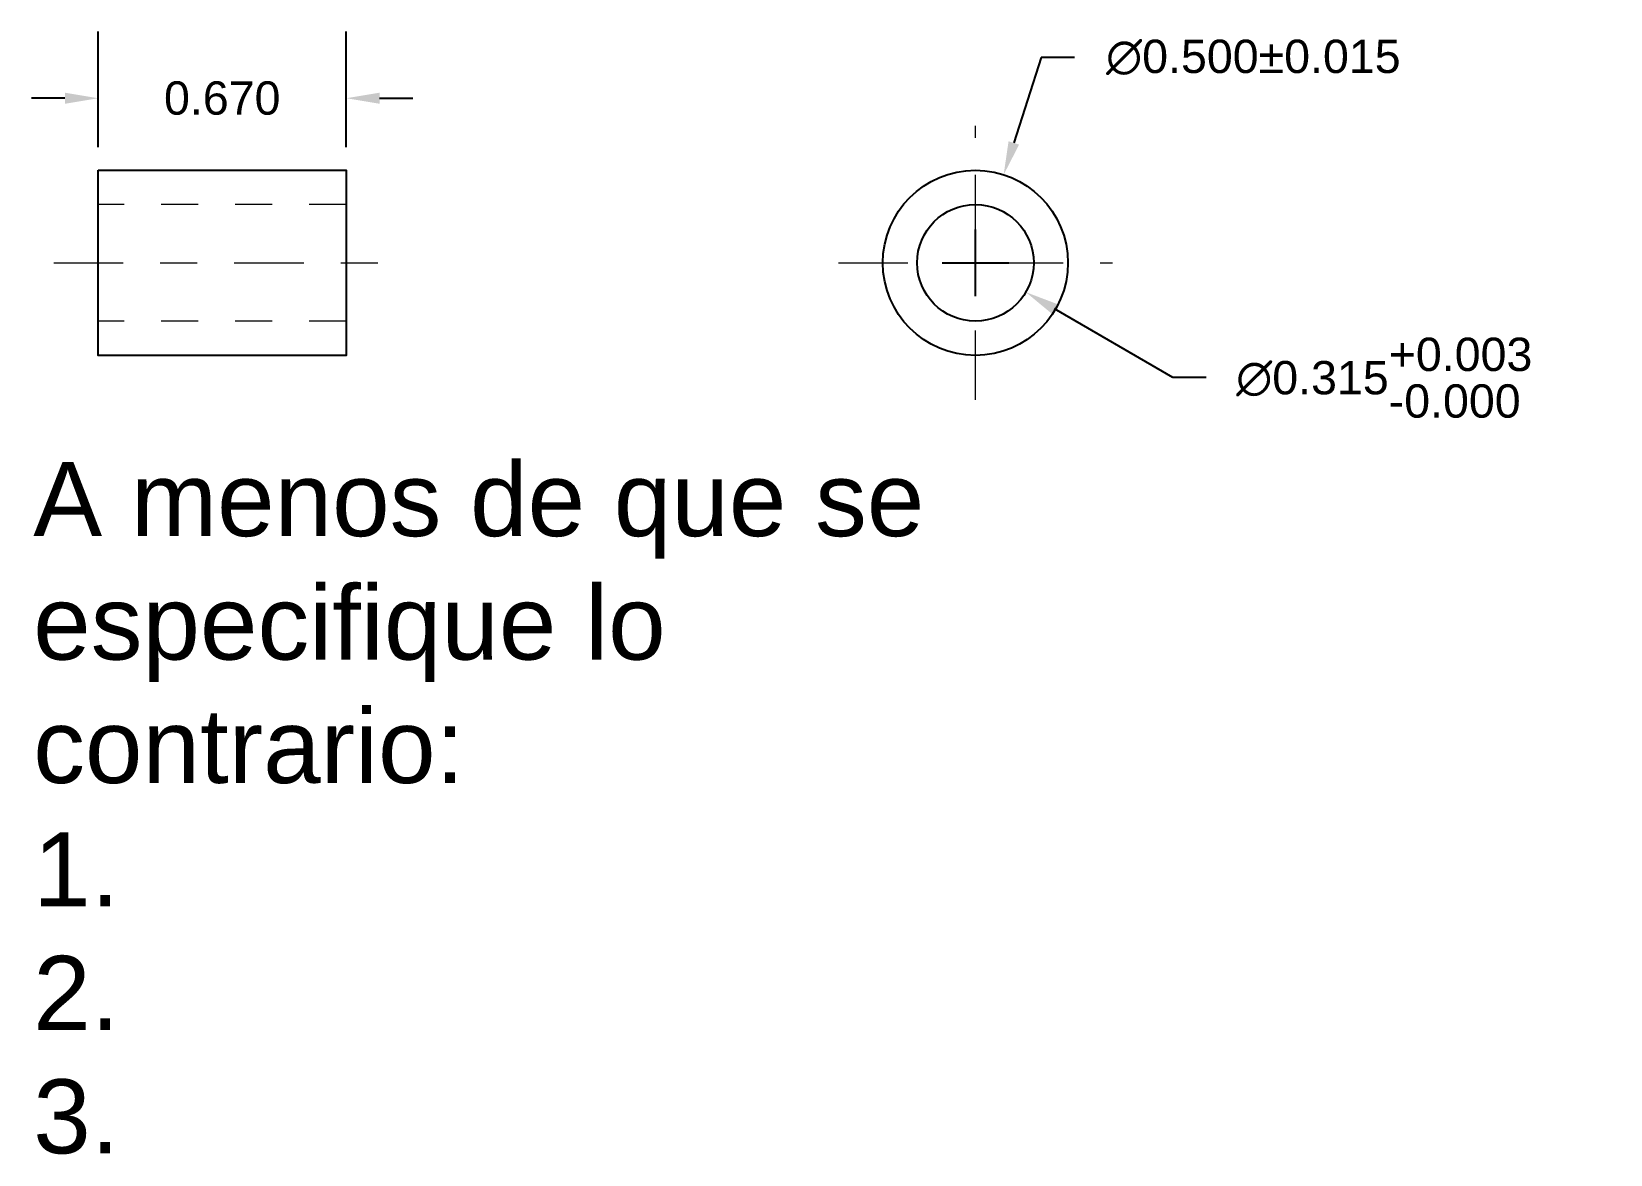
# Model space of a CAD drawing. Header units: inches. Extents: x 22.54 to 26.81, y 19.09 to 22.12.
import ezdxf

# ---------------------------------------------------------------- set-up
doc = ezdxf.new("R2010")
doc.units = ezdxf.units.IN
doc.header["$MEASUREMENT"] = 0
for name, pattern in [('CENTER2', [1.125, 0.75, -0.125, 0.125, -0.125]), ('CENTRO', [2, 1.25, -0.25, 0.25, -0.25]), ('TRAZOS', [0.75, 0.5, -0.25])]:
    doc.linetypes.add(name, pattern=pattern)
for name, color, linetype, lineweight in [('cotas', 4, 'Continuous', 30), ('ocultas', 171, 'TRAZOS', 20), ('referencias', 90, 'CENTRO', 20)]:
    doc.layers.add(name, color=color, linetype=linetype, lineweight=lineweight)
doc.layers.add('notas', color=40, linetype='Continuous')
doc.styles.get("Standard").update_dxf_attribs({"font": 'arial.ttf'})
doc.dimstyles.get("Standard").update_dxf_attribs({"dimtxt": 0.18, "dimasz": 0.18, "dimexe": 0.18, "dimexo": 0.0625, "dimgap": 0.09, "dimtad": 0, "dimtih": 1, "dimtoh": 1, "dimdec": 4, "dimzin": 0, "dimdsep": 46, "dimtxsty": 'Standard', "dimcen": 0.09, "dimadec": 0, "dimazin": 0, "dimtfac": 1, "dimtdec": 4, "dimtofl": 0, "dimtmove": 0, "dimatfit": 3, "dimfxl": 1, "dimtolj": 1, "dimtzin": 0, "dimarcsym": 0})

# ---------------------------------------------------------------- blocks, each defined once
blk = doc.blocks.new('*D8')
at = {"layer": 'cotas', "color": 0, "lineweight": -2, "transparency": 16777216}
for p, q in [((22.7217, 21.8108), (22.7217, 22.1228)), ((23.3917, 21.8108), (23.3917, 22.1228)), ((22.6317, 21.9428), (22.5417, 21.9428)), ((23.4817, 21.9428), (23.5717, 21.9428))]:
    blk.add_line(p, q, dxfattribs=at)
at = {"layer": 'cotas', "color": 0, "transparency": 16777216}
for points in [[(22.6317, 21.9578), (22.6317, 21.9278), (22.7217, 21.9428)], [(23.4817, 21.9578), (23.4817, 21.9278), (23.3917, 21.9428)]]:
    blk.add_solid(points, dxfattribs=at)
at = {"layer": 'Defpoints', "color": 0, "transparency": 16777216}
for p in [(23.3917, 21.9428), (22.7217, 21.7483), (23.3917, 21.7483)]:
    blk.add_point(p, dxfattribs=at)
at = {"layer": 'cotas', "color": 0, "transparency": 16777216, "insert": (23.0567, 21.9428), "char_height": 0.09, "attachment_point": 5}
blk.add_mtext('\\A1;0.670', dxfattribs=at)
blk = doc.blocks.new('*D9')
at = {"layer": 'cotas', "color": 0, "lineweight": -2, "transparency": 16777216}
for p, q in [((25.2692, 22.053), (25.1951, 21.8221)), ((25.3592, 22.053), (25.2692, 22.053)), ((25.0912, 21.4083), (25.0912, 21.5883)), ((25.0012, 21.4983), (25.1812, 21.4983))]:
    blk.add_line(p, q, dxfattribs=at)
at = {"layer": 'cotas', "color": 0, "transparency": 16777216}
blk.add_solid([(25.1808, 21.8267), (25.2093, 21.8175), (25.1676, 21.7364)], dxfattribs=at)
at = {"layer": 'Defpoints', "color": 0, "transparency": 16777216}
for p in [(25.1676, 21.7364), (25.0148, 21.2603)]:
    blk.add_point(p, dxfattribs=at)
at = {"layer": 'cotas', "color": 0, "transparency": 16777216, "insert": (25.8421, 22.053), "char_height": 0.09, "attachment_point": 5}
blk.add_mtext('\\A1;∅0.500±0.015', dxfattribs=at)
blk = doc.blocks.new('*D10')
at = {"layer": 'cotas', "color": 0, "lineweight": -2, "transparency": 16777216}
for p, q in [((25.0912, 21.4083), (25.0912, 21.5883)), ((25.0012, 21.4983), (25.1812, 21.4983)), ((25.6244, 21.1881), (25.3051, 21.3739)), ((25.7144, 21.1881), (25.6244, 21.1881))]:
    blk.add_line(p, q, dxfattribs=at)
at = {"layer": 'cotas', "color": 0, "transparency": 16777216}
blk.add_solid([(25.3126, 21.3868), (25.2975, 21.3609), (25.2273, 21.4191)], dxfattribs=at)
at = {"layer": 'Defpoints', "color": 0, "transparency": 16777216}
for p in [(24.955, 21.5776), (25.2273, 21.4191)]:
    blk.add_point(p, dxfattribs=at)
at = {"layer": 'cotas', "color": 0, "transparency": 16777216, "insert": (26.1957, 21.1881), "char_height": 0.09, "attachment_point": 5}
blk.add_mtext('\\A1;∅0.315\\S+0.003^ -0.000;', dxfattribs=at)
blk = doc.blocks.new('*U12')
at = {"layer": 'referencias', "color": 0, "linetype": 'CENTER2', "ltscale": 0.25, "transparency": 16777216}
blk.add_line((-0.455, 0), (0.455, 0), dxfattribs=at)
blk = doc.blocks.new('*U13')
at = {"layer": 'referencias', "color": 0, "linetype": 'CENTER2', "ltscale": 0.25, "transparency": 16777216}
for p, q in [((0, 0.05), (0, 0.37)), ((-0.37, 0), (-0.05, 0)), ((0.05, 0), (0.37, 0)), ((0, -0.37), (0, -0.05))]:
    blk.add_line(p, q, dxfattribs=at)
at = {"layer": 'referencias', "color": 0, "linetype": 'Continuous', "ltscale": 0.25, "transparency": 16777216}
for p, q in [((-0.025, 0), (0.025, 0)), ((0, -0.025), (0, 0.025))]:
    blk.add_line(p, q, dxfattribs=at)

msp = doc.modelspace()

# ---------------------------------------------------------------- linework, layer by layer
msp.add_lwpolyline([(22.7217, 21.7483), (23.3917, 21.7483), (23.3917, 21.2483), (22.7217, 21.2483)], close=True)
for radius in [0.25, 0.1575]:
    msp.add_circle((25.0912, 21.4983), radius)
at = {"layer": 'ocultas', "ltscale": 0.2}
for p, q in [((23.3917, 21.6558), (22.7217, 21.6558)), ((23.3917, 21.3408), (22.7217, 21.3408))]:
    msp.add_line(p, q, dxfattribs=at)

# ---------------------------------------------------------------- block references
at = {"layer": 'referencias', "linetype": 'CENTER2', "ltscale": 0.25}
for name, p in [('*U13', (25.0912, 21.4983)), ('*U12', (23.0567, 21.4983))]:
    msp.add_blockref(name, p, dxfattribs=at)

# ---------------------------------------------------------------- texts
at = {"layer": 'notas', "insert": (22.5461, 20.96), "char_height": 0.2, "attachment_point": 1}
msp.add_mtext_dynamic_manual_height_columns('A menos de que se especifique lo contrario:\\P1.\\P2.\\P3.', width=2.663643, gutter_width=1, heights=[0], dxfattribs=at)

# ---------------------------------------------------------------- dimensions: what is measured, and where the dimension line sits
at = {"layer": 'cotas'}
dim = msp.add_linear_dim(base=(23.3917, 21.9428), p1=(22.7217, 21.7483), p2=(23.3917, 21.7483), dimstyle='Standard', override={"dimtxt": 0.09, "dimasz": 0.09, "dimdec": 3, "dimrnd": 0}, dxfattribs=at)
dim.commit()
dim.dimension.update_dxf_attribs({"geometry": '*D8', "text_midpoint": (23.0567, 21.9428)})
for p1, p2, override, picture, middle in [((25.0148, 21.2603), (25.1676, 21.7364), {"dimtxt": 0.09, "dimasz": 0.09, "dimdec": 3, "dimtol": 1, "dimtp": 0.015, "dimtm": 0.015, "dimtdec": 3}, '*D9', (25.8421, 22.053)), ((24.955, 21.5776), (25.2273, 21.4191), {"dimtxt": 0.09, "dimasz": 0.09, "dimdec": 3, "dimtol": 1, "dimtp": 0.003, "dimtm": 1e-09, "dimtdec": 3}, '*D10', (26.1957, 21.1881))]:
    dim = msp.add_diameter_dim_2p(p1=p1, p2=p2, dimstyle='Standard', override=override, dxfattribs=at)
    dim.commit()
    dim.dimension.update_dxf_attribs({"geometry": picture, "text_midpoint": middle, "dimtype": 163})

doc.saveas('drawing.dxf')
